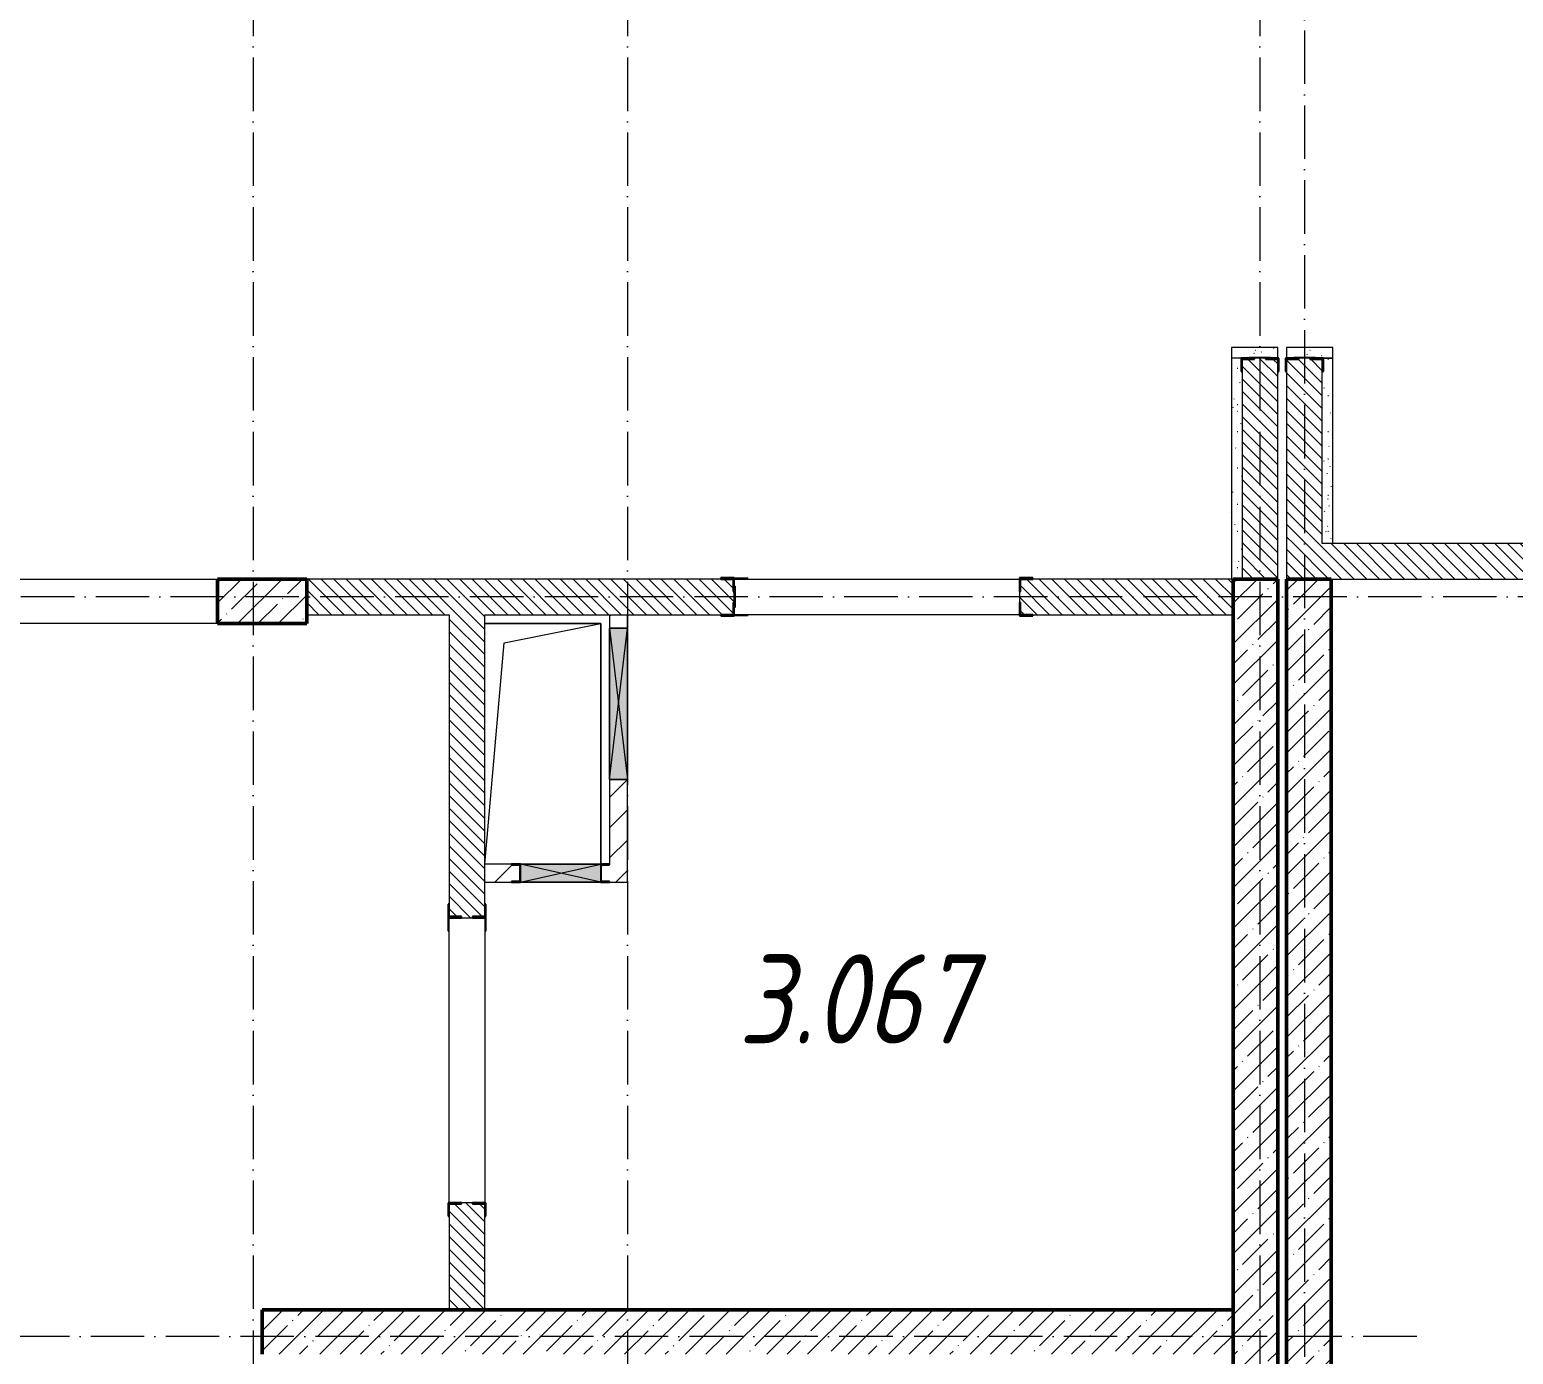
# Model space of a CAD drawing. Header units: millimetres. Extents: x -213536 to 1564669, y -45299 to 942238.
# Drawn here: x 210124 to 218451, y 517847 to 525279 of the extents above; entities that cross this region are included whole.
import ezdxf

# ---------------------------------------------------------------- set-up
doc = ezdxf.new("R2010")
doc.units = ezdxf.units.MM
doc.linetypes.add('50_200_ШТРИХ_1Т_ш5_п1_п1_', pattern=[700, 500, -100, 0, -100])
for name, color, linetype, lineweight in [('A-DETL-GENF-OTLN', 7, 'Continuous', 9), ('A-FLOR-____-OTLN', 7, 'Continuous', 9), ('A-GENM-____-MCUT', 7, 'Continuous', 25), ('A-GENM-____-OTLN', 7, 'Continuous', 9), ('A-GENM-____-OTLN-1', 7, 'Continuous', 25), ('A-GLAZ-____-OTLN', 7, 'Continuous', 9), ('A-WALL-____-MCUT', 7, 'Continuous', 13), ('A-WALL-____-MCUT-2', 7, 'Continuous', 50), ('A-WALL-____-OTLN', 7, 'Continuous', 9), ('A-WALL-____-PATT-1', 7, 'Continuous', 9), ('A-WALL-FNSH-MCUT-1', 7, 'Continuous', 9), ('I-WALL-____-OTLN', 7, 'Continuous', 9), ('S-GRID-____-OTLN-1', 7, '50_200_ШТРИХ_1Т_ш5_п1_п1_', 9), ('Марки помещений', 7, 'Continuous', 9)]:
    doc.layers.add(name, color=color, linetype=linetype, lineweight=lineweight)
doc.layers.add('A-WALL-____-PATT-2', color=7, linetype='Continuous', lineweight=9, true_color=0x787878)
doc.styles.add('ISOCPEUR_I_2', font='isocpeui.ttf', dxfattribs={"width": 0.85, "height": 2.3})
pattern_1 = [(135, (142429.057, 459015.94), (-35.35534, -35.35534), [])]
pattern_2 = [(45, (142429.06, 459015.94), (-84.85281, 84.85281), [])]
pattern_3 = [(45, (142429.06, 459015.94), (-114.04925, 114.04925), []), (45, (142543.1, 459015.94), (-114.04925, 114.04925), [201.612, -40.322, 3.353, -36.97])]
pattern_4 = [(0, (142429.057, 459015.94), (203.2, 50.8), [3.353, -149.047, 3.353, -149.047, -812.8]), (0, (142429.057, 459015.94), (203.2, 50.8), [-304.8, 3.353, -301.447, 3.353, -149.047, -355.6]), (0, (142429.057, 459015.94), (203.2, 50.8), [-762, 3.353, -98.247, 3.353, -250.647]), (120, (142505.257, 459041.34), (-145.59409, 150.576362), [3.353, -149.047, 3.353, -149.047, -812.8]), (120, (142505.257, 459041.34), (-145.59409, 150.576362), [-304.8, 3.353, -301.447, 3.353, -149.047, -355.6]), (120, (142505.257, 459041.34), (-145.59409, 150.576362), [-762, 3.353, -98.247, 3.353, -250.647]), (240, (142530.657, 459142.94), (-57.60591, -201.376362), [3.353, -149.047, 3.353, -149.047, -812.8]), (240, (142530.657, 459142.94), (-57.60591, -201.376362), [-304.8, 3.353, -301.447, 3.353, -149.047, -355.6]), (240, (142530.657, 459142.94), (-57.60591, -201.376362), [-762, 3.353, -98.247, 3.353, -250.647])]

# ---------------------------------------------------------------- blocks, each defined once
blk = doc.blocks.new('Фахверк_СКБ_Уголок - 200_3550-28267367-АР1_План отверстий 3 этажа в осях 1-64_Ю-ЯЯ')
at = {"layer": 'A-GENM-____-MCUT'}
for p, q in [((200, 156), (125, 156)), ((125, 156), (125, 81)), ((131, 81), (131, 150)), ((131, 150), (200, 150)), ((200, 150), (200, 156)), ((125, 81), (131, 81)), ((131, 19), (125, 19)), ((125, 19), (125, -56)), ((131, -50), (131, 19)), ((125, -56), (200, -56)), ((200, -50), (131, -50)), ((200, -56), (200, -50))]:
    blk.add_line(p, q, dxfattribs=at)
blk = doc.blocks.new('154_Стойка_СКБ_Уголок - СМ-2180_200-28268025-АР1_План отверстий 3 этажа в осях 1-64_Ю-ЯЯ')
at = {"layer": 'A-GENM-____-MCUT'}
for p, q in [((125, 156), (125, 81)), ((200, 156), (125, 156)), ((131, 81), (131, 150)), ((131, 150), (200, 150)), ((200, 150), (200, 156)), ((125, 81), (131, 81)), ((131, 19), (125, 19)), ((125, 19), (125, -56)), ((131, -50), (131, 19)), ((125, -56), (200, -56)), ((200, -50), (131, -50)), ((200, -56), (200, -50))]:
    blk.add_line(p, q, dxfattribs=at)
blk = doc.blocks.new('Стойка_Влож_Полоса боковая - Полоса-28213942-АР1_План отверстий 3 этажа в осях 1-64_Ю-ЯЯ')
at = {"layer": 'A-GENM-____-OTLN'}
for p, q in [((-5, 60), (0, 60)), ((-5, -60), (-5, 60)), ((0, -60), (-5, -60))]:
    blk.add_line(p, q, dxfattribs=at)
blk = doc.blocks.new('Стойка_Влож_Уголок_Опорный - Уголок-28213941-АР1_План отверстий 3 этажа в осях 1-64_Ю-ЯЯ')
at = {"layer": 'A-GENM-____-OTLN'}
for p, q in [((-212, -6), (-212, 0)), ((0, 0), (0, -6)), ((-212, -75), (-212, -6)), ((-212, -6), (-206, -6)), ((-212, -75), (-206, -75)), ((-6, -6), (0, -6)), ((-6, -75), (0, -75)), ((0, -6), (0, -75))]:
    blk.add_line(p, q, dxfattribs=at)
blk = doc.blocks.new('Фахверк_СКБ_Уголок - 200_3960-28268576-АР1_План отверстий 3 этажа в осях 1-64_Ю-ЯЯ')
at = {"layer": 'A-GENM-____-MCUT'}
for p, q in [((200, 156), (125, 156)), ((125, 156), (125, 81)), ((131, 81), (131, 150)), ((131, 150), (200, 150)), ((200, 150), (200, 156)), ((125, 81), (131, 81)), ((131, 19), (125, 19)), ((125, 19), (125, -56)), ((131, -50), (131, 19)), ((125, -56), (200, -56)), ((200, -50), (131, -50)), ((200, -56), (200, -50))]:
    blk.add_line(p, q, dxfattribs=at)
blk = doc.blocks.new('154_Стойка_СКБ_Уголок - СМ-2540_200-37126399-АР1_План отверстий 3 этажа в осях 1-64_Ю-ЯЯ')
at = {"layer": 'A-GENM-____-MCUT'}
for p, q in [((125, 156), (125, 81)), ((200, 156), (125, 156)), ((131, 81), (131, 150)), ((131, 150), (200, 150)), ((200, 150), (200, 156)), ((125, 81), (131, 81)), ((131, 19), (125, 19)), ((125, 19), (125, -56)), ((131, -50), (131, 19)), ((125, -56), (200, -56)), ((200, -50), (131, -50)), ((200, -56), (200, -50))]:
    blk.add_line(p, q, dxfattribs=at)
blk = doc.blocks.new('Стойка_Влож_Полоса боковая - Полоса-V164-АР1_План отверстий 3 этажа в осях 1-64_Ю-ЯЯ')
at = {"layer": 'A-GENM-____-OTLN'}
for p, q in [((-5, 60), (0, 60)), ((-5, -60), (-5, 60)), ((0, 31), (0, -31)), ((0, -60), (-5, -60))]:
    blk.add_line(p, q, dxfattribs=at)
blk = doc.blocks.new('АР_Перемычка - АР_Перемычка-37111637-АР1_План отверстий 3 этажа в осях 1-64_Ю-ЯЯ')
at = {"layer": 'A-GENM-____-OTLN'}
blk.add_line((-400, -100), (-392, -100), dxfattribs=at)
blk = doc.blocks.new('AR_Отверстие прямоугольное _в плите_ - AR_Отверстие прямоугольное _в плите_-V206-АР1_План отверстий 3 этажа в осях 1-64_Ю-ЯЯ')
at = {"layer": 'A-GENM-____-OTLN'}
for p, q in [((325, 675), (-325, 675)), ((-216.7, 566.7), (325, 675)), ((325, -675), (325, 675)), ((-325, -675), (-216.7, 566.7))]:
    blk.add_line(p, q, dxfattribs=at)
blk = doc.blocks.new('AR_Отверстие прямоугольное _в стене_ - AR_Отверстие прямоугольное _в стене__ОВ-36931939-АР1_План отверстий 3 этажа в осях 1-64_Ю-ЯЯ')
at = {"layer": 'A-GLAZ-____-OTLN'}
blk.add_hatch(color=256, dxfattribs=at).paths.add_polyline_path([(225, 50), (-225, 50), (-225, -50), (225, -50), (225, 47)], flags=0)
at = {"layer": 'A-DETL-GENF-OTLN'}
for p, q in [((-225, 50), (225, 50)), ((225, 50), (-225, -50)), ((-225, 50), (225, -50)), ((225, 50), (-225, 50)), ((225, -50), (-225, -50)), ((-225, -50), (225, -50))]:
    blk.add_line(p, q, dxfattribs=at)
blk = doc.blocks.new('AR_Отверстие прямоугольное _в стене_ - AR_Отверстие прямоугольное _в стене__ОВ-36933867-АР1_План отверстий 3 этажа в осях 1-64_Ю-ЯЯ')
at = {"layer": 'A-GLAZ-____-OTLN'}
blk.add_hatch(color=256, dxfattribs=at).paths.add_polyline_path([(-425, -50), (425, -50), (425, 50), (-425, 50)], flags=0)
at = {"layer": 'A-DETL-GENF-OTLN'}
for p, q in [((-425, -50), (-425, 50)), ((-425, 50), (425, 50)), ((425, 50), (-425, -50)), ((-425, 50), (425, -50)), ((425, 50), (-425, 50)), ((-425, 50), (-425, -50)), ((425, 50), (425, -50)), ((425, -50), (425, 50)), ((425, -50), (-425, -50)), ((-425, -50), (425, -50))]:
    blk.add_line(p, q, dxfattribs=at)
blk = doc.blocks.new('154_Фахверк_СКБ_Швеллер - Тип_100_3960_зеркало-36793856-АР1_План отверстий 3 этажа в осях 1-64_Ю-ЯЯ')
at = {"layer": 'A-GENM-____-MCUT'}
for p, q in [((175, 50), (125, 50)), ((125, 50), (125, -50)), ((128, 47), (175, 47)), ((128, -47), (128, 47)), ((175, 47), (175, 50)), ((125, -50), (175, -50)), ((175, -47), (128, -47)), ((175, -50), (175, -47))]:
    blk.add_line(p, q, dxfattribs=at)
blk = doc.blocks.new('154_Фахверк_СКБ_Швеллер - Тип_100_3960-28318856-АР1_План отверстий 3 этажа в осях 1-64_Ю-ЯЯ')
at = {"layer": 'A-GENM-____-MCUT'}
for p, q in [((175, 50), (125, 50)), ((125, 50), (125, -50)), ((128, 47), (175, 47)), ((128, -47), (128, 47)), ((175, 47), (175, 50)), ((125, -50), (175, -50)), ((175, -47), (128, -47)), ((175, -50), (175, -47))]:
    blk.add_line(p, q, dxfattribs=at)

msp = doc.modelspace()

# ---------------------------------------------------------------- hatches: boundary and pattern name
at = {"layer": 'A-WALL-____-PATT-1'}
h = msp.add_hatch(dxfattribs=at)
h.set_pattern_fill('FP_9', color=256, style=0, pattern_type=2)
h.set_pattern_definition(pattern_1)
h.paths.add_polyline_path([(217129.1, 522197), (217129.1, 523431), (217060.1, 523431), (217060.1, 523437), (216998.1, 523437), (216998.1, 523431), (216929.1, 523431), (216929.1, 522197)], flags=0)
h.paths.add_polyline_path([(217060.1, 525657), (217060.1, 525663), (217129.1, 525663), (217129.1, 526197), (216929.1, 526197), (216929.1, 525663), (216998.1, 525663), (216998.1, 525657)], flags=0)
h = msp.add_hatch(dxfattribs=at)
h.set_pattern_fill('FP_9', color=256, style=0, pattern_type=2)
h.set_pattern_definition(pattern_1)
h.paths.add_polyline_path([(217379.1, 522397), (217379.1, 523431), (217310.1, 523431), (217310.1, 523437), (217248.1, 523437), (217248.1, 523431), (217179.1, 523431), (217179.1, 522397)], flags=0)
h.paths.add_polyline_path([(217310.1, 525657), (217310.1, 525663), (217379.1, 525663), (217379.1, 526197), (217179.1, 526197), (217179.1, 525663), (217248.1, 525663), (217248.1, 525657)], flags=0)
h = msp.add_hatch(dxfattribs=at)
h.set_pattern_fill('FP_9', color=256, style=0, pattern_type=2)
h.set_pattern_definition(pattern_1)
h.paths.add_polyline_path([(219929.1, 522197), (219929.1, 522397), (219639.1, 522397), (219639.1, 522197)], flags=0)
h.paths.add_polyline_path([(219139.1, 522197), (219139.1, 522397), (217179.1, 522397), (217179.1, 522197)], flags=0)
h = msp.add_hatch(dxfattribs=at)
h.set_pattern_fill('FP_12', color=256, style=0, pattern_type=2)
h.set_pattern_definition(pattern_3)
h.paths.add_polyline_path([(211679.1, 521947), (211679.1, 522197), (211179.1, 522197), (211179.1, 521947)], flags=0)
h.paths.add_polyline_path([(209579.1, 521947), (209578.7, 522197), (209379.1, 522197), (209379.1, 521947), (209578.7, 521947)], flags=0)
h = msp.add_hatch(dxfattribs=at)
h.set_pattern_fill('FP_9', color=256, style=0, pattern_type=2)
h.set_pattern_definition(pattern_1)
h.paths.add_polyline_path([(216648.5, 521997), (216879.1, 521997), (216879.1, 522197), (215685.1, 522197), (215685.1, 522128), (215679.1, 522128), (215679.1, 522066), (215685.1, 522066), (215685.1, 521997), (215754.1, 521997)], flags=0)
h.paths.add_polyline_path([(214004.1, 521997), (214073.1, 521997), (214073.1, 522066), (214079.1, 522066), (214079.1, 522128), (214073.1, 522128), (214073.1, 522197), (211679.1, 522197), (211679.1, 521997), (213113.6, 521997)], flags=0)
h = msp.add_hatch(dxfattribs=at)
h.set_pattern_fill('FP_12', color=256, style=0, pattern_type=2)
h.set_pattern_definition(pattern_3)
h.paths.add_polyline_path([(216879.1, 514197), (217129.1, 514197), (217129.1, 522197), (216879.1, 522197), (216879.1, 514624.9)], flags=0)
h = msp.add_hatch(dxfattribs=at)
h.set_pattern_fill('FP_12', color=256, style=0, pattern_type=2)
h.set_pattern_definition(pattern_3)
h.paths.add_polyline_path([(217179.1, 514147), (217429.1, 514147), (217429.1, 522197), (217179.1, 522197), (217179.1, 514624.9)], flags=0)
h = msp.add_hatch(dxfattribs=at)
h.set_pattern_fill('FP_9', color=256, style=0, pattern_type=2)
h.set_pattern_definition(pattern_1)
h.paths.add_polyline_path([(212548.1, 518097), (212679.1, 518097), (212679.1, 518691), (212610.1, 518691), (212610.1, 518697), (212548.1, 518697), (212548.1, 518691), (212479.1, 518691), (212479.1, 518097)], flags=0)
h.paths.add_polyline_path([(212548.1, 520297), (212610.1, 520297), (212610.1, 520303), (212679.1, 520303), (212679.1, 521997), (212479.1, 521997), (212479.1, 520303), (212548.1, 520303)], flags=0)
h = msp.add_hatch(dxfattribs=at)
h.set_pattern_fill('FP_7', color=256, style=0, pattern_type=2)
h.set_pattern_definition(pattern_2)
h.paths.add_polyline_path([(213379.1, 520497), (213479.1, 520497), (213479.1, 521072), (213379.1, 521072), (213379.1, 520500)], flags=0)
h.paths.add_polyline_path([(213479.1, 521922), (213479.1, 521997), (213379.1, 521997), (213379.1, 521922), (213473.7, 521922)], flags=0)
h = msp.add_hatch(dxfattribs=at)
h.set_pattern_fill('FP_7', color=256, style=0, pattern_type=2)
h.set_pattern_definition(pattern_2)
h.paths.add_polyline_path([(212679.1, 520497), (212829.1, 520497), (212829.1, 520500), (212876.1, 520500), (212876.1, 520594), (212829.1, 520594), (212829.1, 520597), (212679.1, 520597), (212679.1, 520500)], flags=0)
h.paths.add_polyline_path([(213379.1, 520500), (213379.1, 520594), (213332.1, 520594), (213332.1, 520500)], flags=0)
h = msp.add_hatch(dxfattribs=at)
h.set_pattern_fill('FP_12', color=256, style=0, pattern_type=2)
h.set_pattern_definition(pattern_3)
h.paths.add_polyline_path([(216879.1, 517847), (216879.1, 518097), (211429.1, 518097), (211429.1, 517847), (216648.5, 517847)], flags=0)
at = {"layer": 'A-WALL-____-PATT-2'}
h = msp.add_hatch(dxfattribs=at)
h.set_pattern_fill('FP_156', color=256, style=0, pattern_type=2)
h.set_pattern_definition(pattern_4)
h.paths.add_polyline_path([(216929.1, 522197), (216929.1, 523362), (216923.1, 523362), (216923.1, 523437), (216869.1, 523437), (216869.1, 522197)], flags=0)
h.paths.add_polyline_path([(216923.1, 525657), (216923.1, 525732), (216929.1, 525732), (216929.1, 526197), (216869.1, 526197), (216869.1, 525657)], flags=0)
h = msp.add_hatch(dxfattribs=at)
h.set_pattern_fill('FP_156', color=256, style=0, pattern_type=2)
h.set_pattern_definition(pattern_4)
h.paths.add_polyline_path([(217439.1, 522397), (217439.1, 523437), (217385.1, 523437), (217385.1, 523362), (217379.1, 523362), (217379.1, 522397)], flags=0)
h.paths.add_polyline_path([(217439.1, 525657), (217439.1, 526197), (217379.1, 526197), (217379.1, 525732), (217385.1, 525732), (217385.1, 525657)], flags=0)
h = msp.add_hatch(dxfattribs=at)
h.set_pattern_fill('FP_156', color=256, style=0, pattern_type=2)
h.set_pattern_definition(pattern_4)
h.paths.add_polyline_path([(217089.1, 523437), (217129.1, 523437), (217129.1, 523497), (216869.1, 523497), (216869.1, 523437), (216969.1, 523437), (216969.1, 523442), (217089.1, 523442)], flags=0)
h = msp.add_hatch(dxfattribs=at)
h.set_pattern_fill('FP_156', color=256, style=0, pattern_type=2)
h.set_pattern_definition(pattern_4)
h.paths.add_polyline_path([(217179.1, 523437), (217219.1, 523437), (217219.1, 523442), (217339.1, 523442), (217339.1, 523437), (217439.1, 523437), (217439.1, 523497), (217179.1, 523497)], flags=0)

# ---------------------------------------------------------------- linework, layer by layer
at = {"layer": 'A-FLOR-____-OTLN'}
for p, q in [((212679.1, 521947), (213329.1, 521947)), ((213329.1, 521947), (213329.1, 520597))]:
    msp.add_line(p, q, dxfattribs=at)
at = {"layer": 'A-WALL-____-MCUT'}
for p, q in [((216929.1, 523362), (216929.1, 522197)), ((217129.1, 522197), (217129.1, 523362)), ((217179.1, 523362), (217179.1, 522197)), ((217379.1, 522397), (217379.1, 523362)), ((219139.1, 522397), (217379.1, 522397)), ((214004.1, 522197), (211679.1, 522197)), ((214079.1, 522066), (214079.1, 522128)), ((215679.1, 522128), (215679.1, 522066)), ((216879.1, 522197), (215754.1, 522197)), ((216879.1, 522197), (216879.1, 522197)), ((217179.1, 522197), (219139.1, 522197)), ((211679.1, 521997), (212479.1, 521997)), ((212479.1, 521997), (212479.1, 520372)), ((212679.1, 521997), (214004.1, 521997)), ((212679.1, 520372), (212679.1, 521997)), ((215754.1, 521997), (216879.1, 521997)), ((212548.1, 520297), (212610.1, 520297)), ((212479.1, 518622), (212479.1, 518097)), ((212610.1, 518697), (212548.1, 518697)), ((212679.1, 518097), (212679.1, 518622))]:
    msp.add_line(p, q, dxfattribs=at)
at = {"layer": 'A-WALL-____-MCUT-2'}
for p, q in [((211679.1, 522197), (211179.1, 522197)), ((211179.1, 522197), (211179.1, 521947)), ((211679.1, 521947), (211679.1, 522197)), ((216879.1, 522197), (216879.1, 514197)), ((217129.1, 522197), (216879.1, 522197)), ((217129.1, 514197), (217129.1, 522197)), ((217179.1, 522197), (217179.1, 514147)), ((217429.1, 522197), (217179.1, 522197)), ((217429.1, 514147), (217429.1, 522197)), ((211179.1, 521947), (211679.1, 521947)), ((216879.1, 518097), (211429.1, 518097)), ((211429.1, 518097), (211429.1, 517847))]:
    msp.add_line(p, q, dxfattribs=at)
at = {"layer": 'A-WALL-____-OTLN'}
for p, q in [((209579.1, 522197), (211179.1, 522197)), ((211179.1, 521947), (209579.1, 521947))]:
    msp.add_line(p, q, dxfattribs=at)
at = {"layer": 'A-WALL-FNSH-MCUT-1'}
for p, q in [((216869.1, 523497), (216869.1, 522197)), ((217129.1, 523497), (216869.1, 523497)), ((217129.1, 523437), (217129.1, 523497)), ((217439.1, 523497), (217179.1, 523497)), ((217179.1, 523497), (217179.1, 523437)), ((217439.1, 522397), (217439.1, 523497)), ((216923.1, 523437), (216869.1, 523437)), ((217439.1, 523437), (217385.1, 523437)), ((217385.1, 523437), (217439.1, 523437)), ((216869.1, 522197), (216879.1, 522197)), ((213379.1, 521997), (213379.1, 521922)), ((213479.1, 521922), (213479.1, 521997)), ((213379.1, 521072), (213379.1, 520597)), ((213479.1, 520497), (213479.1, 521072)), ((212829.1, 520597), (212679.1, 520597)), ((212679.1, 520497), (212829.1, 520497)), ((213379.1, 520497), (213479.1, 520497))]:
    msp.add_line(p, q, dxfattribs=at)
at = {"layer": 'I-WALL-____-OTLN'}
for p, q in [((214079.1, 522197), (215679.1, 522197)), ((215679.1, 521997), (214079.1, 521997)), ((212479.1, 518697), (212479.1, 520297)), ((212679.1, 520297), (212679.1, 518697))]:
    msp.add_line(p, q, dxfattribs=at)
at = {"layer": 'S-GRID-____-OTLN-1', "color": 251, "ltscale": 0.6, "true_color": 0x636466}
for p, q in [((211379.1, 549908.8), (211379.1, 511907.5)), ((213479.1, 549908.8), (213479.1, 498997)), ((217029.1, 549908.8), (217029.1, 499287.2)), ((217279.1, 549640.6), (217279.1, 498997)), ((246503.5, 522097), (137760.3, 522097)), ((217909.1, 517947), (137760.3, 517947))]:
    msp.add_line(p, q, dxfattribs=at)

# ---------------------------------------------------------------- block references
at = {"layer": 'A-GENM-____-OTLN'}
for name, p, rotation in [('Стойка_Влож_Полоса боковая - Полоса-V164-АР1_План отверстий 3 этажа в осях 1-64_Ю-ЯЯ', (217029.1, 523437), 269.9999999999998), ('Стойка_Влож_Полоса боковая - Полоса-V164-АР1_План отверстий 3 этажа в осях 1-64_Ю-ЯЯ', (217279.1, 523437), 270), ('АР_Перемычка - АР_Перемычка-37111637-АР1_План отверстий 3 этажа в осях 1-64_Ю-ЯЯ', (217029.1, 523437), 89.99999999999986), ('Стойка_Влож_Уголок_Опорный - Уголок-28213941-АР1_План отверстий 3 этажа в осях 1-64_Ю-ЯЯ', (214079.1, 522203), 89.99999999999955), ('Стойка_Влож_Полоса боковая - Полоса-28213942-АР1_План отверстий 3 этажа в осях 1-64_Ю-ЯЯ', (214079.1, 522097), 180)]:
    msp.add_blockref(name, p, dxfattribs=dict(at, rotation=rotation))
for name, p in [('AR_Отверстие прямоугольное _в плите_ - AR_Отверстие прямоугольное _в плите_-V206-АР1_План отверстий 3 этажа в осях 1-64_Ю-ЯЯ', (213004.1, 521272)), ('Стойка_Влож_Уголок_Опорный - Уголок-28213941-АР1_План отверстий 3 этажа в осях 1-64_Ю-ЯЯ', (212685.1, 520297))]:
    msp.add_blockref(name, p, dxfattribs=at)
at = {"layer": 'A-GENM-____-OTLN-1'}
for name, p, rotation in [('154_Стойка_СКБ_Уголок - СМ-2540_200-37126399-АР1_План отверстий 3 этажа в осях 1-64_Ю-ЯЯ', (216979.1, 523562), 269.9999999999998), ('154_Стойка_СКБ_Уголок - СМ-2540_200-37126399-АР1_План отверстий 3 этажа в осях 1-64_Ю-ЯЯ', (217229.1, 523562), 270), ('154_Стойка_СКБ_Уголок - СМ-2180_200-28268025-АР1_План отверстий 3 этажа в осях 1-64_Ю-ЯЯ', (214204.1, 522147), 180), ('154_Фахверк_СКБ_Швеллер - Тип_100_3960-28318856-АР1_План отверстий 3 этажа в осях 1-64_Ю-ЯЯ', (213004.1, 520547), 180), ('154_Стойка_СКБ_Уголок - СМ-2180_200-28268025-АР1_План отверстий 3 этажа в осях 1-64_Ю-ЯЯ', (212629.1, 520172), 89.9999999999999), ('Фахверк_СКБ_Уголок - 200_3960-28268576-АР1_План отверстий 3 этажа в осях 1-64_Ю-ЯЯ', (212529.1, 518822), 269.9999999999999)]:
    msp.add_blockref(name, p, dxfattribs=dict(at, rotation=rotation))
for name, p in [('Фахверк_СКБ_Уголок - 200_3550-28267367-АР1_План отверстий 3 этажа в осях 1-64_Ю-ЯЯ', (215554.1, 522047)), ('154_Фахверк_СКБ_Швеллер - Тип_100_3960_зеркало-36793856-АР1_План отверстий 3 этажа в осях 1-64_Ю-ЯЯ', (213204.1, 520547))]:
    msp.add_blockref(name, p, dxfattribs=at)
at = {"layer": 'A-GLAZ-____-OTLN'}
for name, p, rotation in [('AR_Отверстие прямоугольное _в стене_ - AR_Отверстие прямоугольное _в стене__ОВ-36933867-АР1_План отверстий 3 этажа в осях 1-64_Ю-ЯЯ', (213429.1, 521497), 90), ('AR_Отверстие прямоугольное _в стене_ - AR_Отверстие прямоугольное _в стене__ОВ-36931939-АР1_План отверстий 3 этажа в осях 1-64_Ю-ЯЯ', (213104.1, 520547), 180)]:
    msp.add_blockref(name, p, dxfattribs=dict(at, rotation=rotation))

# ---------------------------------------------------------------- texts
at = {"layer": 'Марки помещений', "insert": (214101.7, 520091.1), "char_height": 500, "width": 785.654, "attachment_point": 1, "style": 'ISOCPEUR_I_2'}
msp.add_mtext('3.067', dxfattribs=at)

doc.saveas('drawing.dxf')
